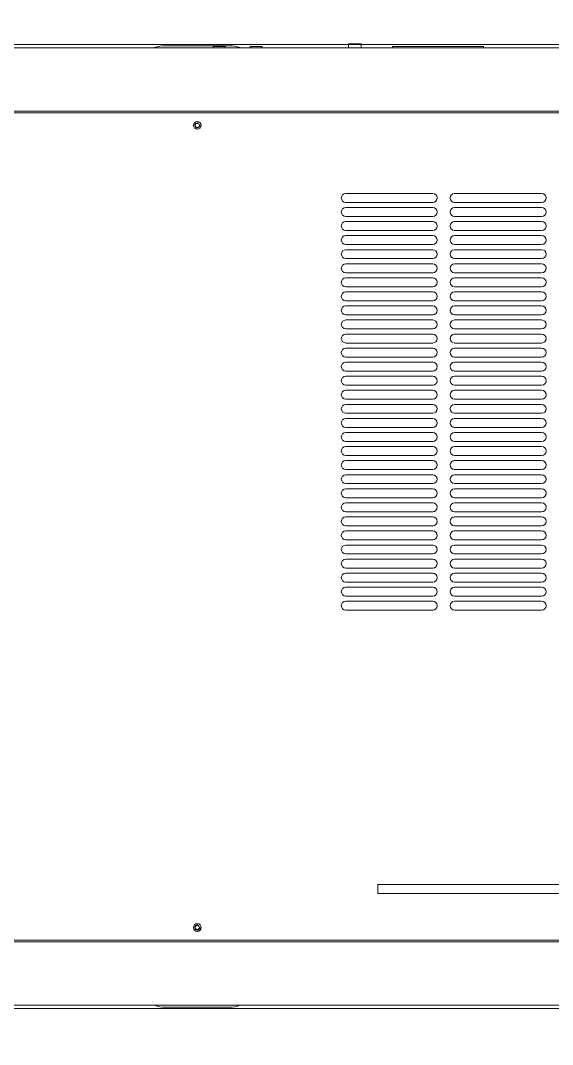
# Model space of a CAD drawing. Units: millimetres at full size. Extents: x -12803 to 120774, y -9413 to 101127.
# Drawn here: x 107991 to 108407, y 9456 to 10257 of the extents above; entities that cross this region are included whole.
import ezdxf

# ---------------------------------------------------------------- set-up
doc = ezdxf.new("R2010")
doc.units = ezdxf.units.MM
doc.header["$LTSCALE"] = 30
doc.linetypes.add('LONG_DOUBLE_CHAIN', pattern=[21.8, 18, -1, 0.6, -0.6, 0.6, -1])
doc.layers.add('0-0_NoName', color=7, linetype='Continuous')
doc.layers.add('0-E_AIHO48-厨房機器既設品', color=7, linetype='Continuous', lineweight=15)

# ---------------------------------------------------------------- blocks, each defined once
blk = doc.blocks.new('グループ部品-732')
at = {"layer": '0-E_AIHO48-厨房機器既設品'}
for p, q in [((108247.18, 10238.41), (107506.68, 10238.41)), ((108154.18, 10237.41), (108104.18, 10237.41)), ((108150.88, 10236.91), (108141.48, 10236.91)), ((108141.48, 10235.91), (108141.48, 10236.91)), ((108150.88, 10235.91), (108150.88, 10236.91)), ((108179.88, 10236.91), (108170.48, 10236.91)), ((108170.48, 10235.91), (108170.48, 10236.91)), ((108179.88, 10235.91), (108179.88, 10236.91)), ((108257.18, 10238.91), (108247.18, 10238.91)), ((108247.18, 10235.91), (108247.18, 10238.91)), ((108257.18, 10235.91), (108257.18, 10238.91)), ((108751.68, 10238.41), (108257.18, 10238.41)), ((108352.68, 10236.91), (108281.68, 10236.91)), ((108281.68, 10236.91), (108281.68, 10235.91)), ((108352.68, 10236.91), (108352.68, 10235.91)), ((108751.18, 10235.91), (107507.18, 10235.91)), ((108734.18, 10184.91), (107524.18, 10184.91)), ((108718.68, 10186.31), (107539.68, 10186.31)), ((108313.18, 10121.91), (108245.18, 10121.91)), ((108398.18, 10121.91), (108330.18, 10121.91)), ((108245.18, 10114.91), (108313.18, 10114.91)), ((108313.18, 10110.91), (108245.18, 10110.91)), ((108330.18, 10114.91), (108398.18, 10114.91)), ((108398.18, 10110.91), (108330.18, 10110.91)), ((108245.18, 10103.91), (108313.18, 10103.91)), ((108330.18, 10103.91), (108398.18, 10103.91)), ((108313.18, 10099.91), (108245.18, 10099.91)), ((108245.18, 10092.91), (108313.18, 10092.91)), ((108398.18, 10099.91), (108330.18, 10099.91)), ((108330.18, 10092.91), (108398.18, 10092.91)), ((108313.18, 10088.91), (108245.18, 10088.91)), ((108398.18, 10088.91), (108330.18, 10088.91)), ((108245.18, 10081.91), (108313.18, 10081.91)), ((108313.18, 10077.91), (108245.18, 10077.91)), ((108330.18, 10081.91), (108398.18, 10081.91)), ((108398.18, 10077.91), (108330.18, 10077.91)), ((108245.18, 10070.91), (108313.18, 10070.91)), ((108330.18, 10070.91), (108398.18, 10070.91)), ((108313.18, 10066.91), (108245.18, 10066.91)), ((108398.18, 10066.91), (108330.18, 10066.91)), ((108245.18, 10059.91), (108313.18, 10059.91)), ((108313.18, 10055.91), (108245.18, 10055.91)), ((108330.18, 10059.91), (108398.18, 10059.91)), ((108398.18, 10055.91), (108330.18, 10055.91)), ((108245.18, 10048.91), (108313.18, 10048.91)), ((108313.18, 10044.91), (108245.18, 10044.91)), ((108330.18, 10048.91), (108398.18, 10048.91)), ((108398.18, 10044.91), (108330.18, 10044.91)), ((108245.18, 10037.91), (108313.18, 10037.91)), ((108330.18, 10037.91), (108398.18, 10037.91)), ((108313.18, 10033.91), (108245.18, 10033.91)), ((108398.18, 10033.91), (108330.18, 10033.91)), ((108245.18, 10026.91), (108313.18, 10026.91)), ((108313.18, 10022.91), (108245.18, 10022.91)), ((108330.18, 10026.91), (108398.18, 10026.91)), ((108398.18, 10022.91), (108330.18, 10022.91)), ((108245.18, 10015.91), (108313.18, 10015.91)), ((108330.18, 10015.91), (108398.18, 10015.91)), ((108313.18, 10011.91), (108245.18, 10011.91)), ((108245.18, 10004.91), (108313.18, 10004.91)), ((108398.18, 10011.91), (108330.18, 10011.91)), ((108330.18, 10004.91), (108398.18, 10004.91)), ((108313.18, 10000.91), (108245.18, 10000.91)), ((108398.18, 10000.91), (108330.18, 10000.91)), ((108245.18, 9993.91), (108313.18, 9993.91)), ((108313.18, 9989.91), (108245.18, 9989.91)), ((108330.18, 9993.91), (108398.18, 9993.91)), ((108398.18, 9989.91), (108330.18, 9989.91)), ((108245.18, 9982.91), (108313.18, 9982.91)), ((108330.18, 9982.91), (108398.18, 9982.91)), ((108313.18, 9978.91), (108245.18, 9978.91)), ((108398.18, 9978.91), (108330.18, 9978.91)), ((108245.18, 9971.91), (108313.18, 9971.91)), ((108313.18, 9967.91), (108245.18, 9967.91)), ((108330.18, 9971.91), (108398.18, 9971.91)), ((108398.18, 9967.91), (108330.18, 9967.91)), ((108245.18, 9960.91), (108313.18, 9960.91)), ((108313.18, 9956.91), (108245.18, 9956.91)), ((108330.18, 9960.91), (108398.18, 9960.91)), ((108398.18, 9956.91), (108330.18, 9956.91)), ((108245.18, 9949.91), (108313.18, 9949.91)), ((108330.18, 9949.91), (108398.18, 9949.91)), ((108313.18, 9945.91), (108245.18, 9945.91)), ((108398.18, 9945.91), (108330.18, 9945.91)), ((108245.18, 9938.91), (108313.18, 9938.91)), ((108313.18, 9934.91), (108245.18, 9934.91)), ((108330.18, 9938.91), (108398.18, 9938.91)), ((108398.18, 9934.91), (108330.18, 9934.91)), ((108245.18, 9927.91), (108313.18, 9927.91)), ((108330.18, 9927.91), (108398.18, 9927.91)), ((108313.18, 9923.91), (108245.18, 9923.91)), ((108245.18, 9916.91), (108313.18, 9916.91)), ((108398.18, 9923.91), (108330.18, 9923.91)), ((108330.18, 9916.91), (108398.18, 9916.91)), ((108313.18, 9912.91), (108245.18, 9912.91)), ((108398.18, 9912.91), (108330.18, 9912.91)), ((108245.18, 9905.91), (108313.18, 9905.91)), ((108313.18, 9901.91), (108245.18, 9901.91)), ((108330.18, 9905.91), (108398.18, 9905.91)), ((108398.18, 9901.91), (108330.18, 9901.91)), ((108245.18, 9894.91), (108313.18, 9894.91)), ((108330.18, 9894.91), (108398.18, 9894.91)), ((108313.18, 9890.91), (108245.18, 9890.91)), ((108398.18, 9890.91), (108330.18, 9890.91)), ((108245.18, 9883.91), (108313.18, 9883.91)), ((108313.18, 9879.91), (108245.18, 9879.91)), ((108330.18, 9883.91), (108398.18, 9883.91)), ((108398.18, 9879.91), (108330.18, 9879.91)), ((108245.18, 9872.91), (108313.18, 9872.91)), ((108313.18, 9868.91), (108245.18, 9868.91)), ((108330.18, 9872.91), (108398.18, 9872.91)), ((108398.18, 9868.91), (108330.18, 9868.91)), ((108245.18, 9861.91), (108313.18, 9861.91)), ((108330.18, 9861.91), (108398.18, 9861.91)), ((108313.18, 9857.91), (108245.18, 9857.91)), ((108398.18, 9857.91), (108330.18, 9857.91)), ((108245.18, 9850.91), (108313.18, 9850.91)), ((108313.18, 9846.91), (108245.18, 9846.91)), ((108330.18, 9850.91), (108398.18, 9850.91)), ((108398.18, 9846.91), (108330.18, 9846.91)), ((108245.18, 9839.91), (108313.18, 9839.91)), ((108330.18, 9839.91), (108398.18, 9839.91)), ((108313.18, 9835.91), (108245.18, 9835.91)), ((108245.18, 9828.91), (108313.18, 9828.91)), ((108398.18, 9835.91), (108330.18, 9835.91)), ((108330.18, 9828.91), (108398.18, 9828.91)), ((108313.18, 9824.91), (108245.18, 9824.91)), ((108398.18, 9824.91), (108330.18, 9824.91)), ((108245.18, 9817.91), (108313.18, 9817.91)), ((108313.18, 9813.91), (108245.18, 9813.91)), ((108330.18, 9817.91), (108398.18, 9817.91)), ((108398.18, 9813.91), (108330.18, 9813.91)), ((108245.18, 9806.91), (108313.18, 9806.91)), ((108330.18, 9806.91), (108398.18, 9806.91)), ((108313.18, 9802.91), (108245.18, 9802.91)), ((108398.18, 9802.91), (108330.18, 9802.91)), ((108245.18, 9795.91), (108313.18, 9795.91)), ((108330.18, 9795.91), (108398.18, 9795.91)), ((108270.18, 9581.41), (108270.18, 9574.41)), ((108578.18, 9581.41), (108270.18, 9581.41)), ((108270.18, 9574.41), (108578.18, 9574.41)), ((108734.18, 9537.91), (107524.18, 9537.91)), ((107539.68, 9536.51), (108718.68, 9536.51)), ((107506.68, 9484.41), (108751.68, 9484.41)), ((107507.18, 9486.91), (108751.18, 9486.91)), ((108104.18, 9485.41), (108154.18, 9485.41))]:
    blk.add_line(p, q, dxfattribs=at)
blk.add_lwpolyline([(107438.68, 10238.42), (108826.68, 10238.4), (108826.68, 9484.4), (107438.68, 9484.42)], close=True, dxfattribs=at)
for centre, radius in [((108129.18, 10175.11), 3), ((108129.18, 10175.11), 1.6), ((108129.18, 9547.71), 3), ((108129.18, 9547.71), 1.6)]:
    blk.add_circle(centre, radius, dxfattribs=at)
at = {"layer": '0-E_AIHO48-厨房機器既設品', "linetype": 'LONG_DOUBLE_CHAIN'}
for centre, start, end in [((108120.68, 10227.91), 0, 180), ((108137.68, 9494.91), 180, 0)]:
    blk.add_arc(centre, 301, start, end, dxfattribs=at)
at = {"layer": '0-E_AIHO48-厨房機器既設品'}
for centre, radius, start, end in [((108104.18, 10212.41), 25, 90, 109.56084), ((108154.18, 10212.41), 25, 70.43916, 90), ((108129.18, 10175.11), 2, 75, 15), ((108245.18, 10118.41), 3.5, 90, 270), ((108313.18, 10118.41), 3.5, 270, 90), ((108330.18, 10118.41), 3.5, 90, 270), ((108398.18, 10118.41), 3.5, 270, 90), ((108245.18, 10107.41), 3.5, 90, 270), ((108313.18, 10107.41), 3.5, 270, 90), ((108330.18, 10107.41), 3.5, 90, 270), ((108398.18, 10107.41), 3.5, 270, 90), ((108245.18, 10096.41), 3.5, 90, 270), ((108313.18, 10096.41), 3.5, 270, 90), ((108330.18, 10096.41), 3.5, 90, 270), ((108398.18, 10096.41), 3.5, 270, 90), ((108245.18, 10085.41), 3.5, 90, 270), ((108313.18, 10085.41), 3.5, 270, 90), ((108330.18, 10085.41), 3.5, 90, 270), ((108398.18, 10085.41), 3.5, 270, 90), ((108245.18, 10074.41), 3.5, 90, 270), ((108313.18, 10074.41), 3.5, 270, 90), ((108330.18, 10074.41), 3.5, 90, 270), ((108398.18, 10074.41), 3.5, 270, 90), ((108245.18, 10063.41), 3.5, 90, 270), ((108313.18, 10063.41), 3.5, 270, 90), ((108330.18, 10063.41), 3.5, 90, 270), ((108398.18, 10063.41), 3.5, 270, 90), ((108245.18, 10052.41), 3.5, 90, 270), ((108313.18, 10052.41), 3.5, 270, 90), ((108330.18, 10052.41), 3.5, 90, 270), ((108398.18, 10052.41), 3.5, 270, 90), ((108245.18, 10041.41), 3.5, 90, 270), ((108313.18, 10041.41), 3.5, 270, 90), ((108330.18, 10041.41), 3.5, 90, 270), ((108398.18, 10041.41), 3.5, 270, 90), ((108245.18, 10030.41), 3.5, 90, 270), ((108313.18, 10030.41), 3.5, 270, 90), ((108330.18, 10030.41), 3.5, 90, 270), ((108398.18, 10030.41), 3.5, 270, 90), ((108245.18, 10019.41), 3.5, 90, 270), ((108313.18, 10019.41), 3.5, 270, 90), ((108330.18, 10019.41), 3.5, 90, 270), ((108398.18, 10019.41), 3.5, 270, 90), ((108245.18, 10008.41), 3.5, 90, 270), ((108313.18, 10008.41), 3.5, 270, 90), ((108330.18, 10008.41), 3.5, 90, 270), ((108398.18, 10008.41), 3.5, 270, 90), ((108245.18, 9997.41), 3.5, 90, 270), ((108313.18, 9997.41), 3.5, 270, 90), ((108330.18, 9997.41), 3.5, 90, 270), ((108398.18, 9997.41), 3.5, 270, 90), ((108245.18, 9986.41), 3.5, 90, 270), ((108313.18, 9986.41), 3.5, 270, 90), ((108330.18, 9986.41), 3.5, 90, 270), ((108398.18, 9986.41), 3.5, 270, 90), ((108245.18, 9975.41), 3.5, 90, 270), ((108313.18, 9975.41), 3.5, 270, 90), ((108330.18, 9975.41), 3.5, 90, 270), ((108398.18, 9975.41), 3.5, 270, 90), ((108245.18, 9964.41), 3.5, 90, 270), ((108313.18, 9964.41), 3.5, 270, 90), ((108330.18, 9964.41), 3.5, 90, 270), ((108398.18, 9964.41), 3.5, 270, 90), ((108245.18, 9953.41), 3.5, 90, 270), ((108313.18, 9953.41), 3.5, 270, 90), ((108330.18, 9953.41), 3.5, 90, 270), ((108398.18, 9953.41), 3.5, 270, 90), ((108245.18, 9942.41), 3.5, 90, 270), ((108313.18, 9942.41), 3.5, 270, 90), ((108330.18, 9942.41), 3.5, 90, 270), ((108398.18, 9942.41), 3.5, 270, 90), ((108245.18, 9931.41), 3.5, 90, 270), ((108313.18, 9931.41), 3.5, 270, 90), ((108330.18, 9931.41), 3.5, 90, 270), ((108398.18, 9931.41), 3.5, 270, 90), ((108245.18, 9920.41), 3.5, 90, 270), ((108313.18, 9920.41), 3.5, 270, 90), ((108330.18, 9920.41), 3.5, 90, 270), ((108398.18, 9920.41), 3.5, 270, 90), ((108245.18, 9909.41), 3.5, 90, 270), ((108313.18, 9909.41), 3.5, 270, 90), ((108330.18, 9909.41), 3.5, 90, 270), ((108398.18, 9909.41), 3.5, 270, 90), ((108245.18, 9898.41), 3.5, 90, 270), ((108313.18, 9898.41), 3.5, 270, 90), ((108330.18, 9898.41), 3.5, 90, 270), ((108398.18, 9898.41), 3.5, 270, 90), ((108245.18, 9887.41), 3.5, 90, 270), ((108313.18, 9887.41), 3.5, 270, 90), ((108330.18, 9887.41), 3.5, 90, 270), ((108398.18, 9887.41), 3.5, 270, 90), ((108245.18, 9876.41), 3.5, 90, 270), ((108313.18, 9876.41), 3.5, 270, 90), ((108330.18, 9876.41), 3.5, 90, 270), ((108398.18, 9876.41), 3.5, 270, 90), ((108245.18, 9865.41), 3.5, 90, 270), ((108313.18, 9865.41), 3.5, 270, 90), ((108330.18, 9865.41), 3.5, 90, 270), ((108398.18, 9865.41), 3.5, 270, 90), ((108245.18, 9854.41), 3.5, 90, 270), ((108313.18, 9854.41), 3.5, 270, 90), ((108330.18, 9854.41), 3.5, 90, 270), ((108398.18, 9854.41), 3.5, 270, 90), ((108245.18, 9843.41), 3.5, 90, 270), ((108313.18, 9843.41), 3.5, 270, 90), ((108330.18, 9843.41), 3.5, 90, 270), ((108398.18, 9843.41), 3.5, 270, 90), ((108245.18, 9832.41), 3.5, 90, 270), ((108313.18, 9832.41), 3.5, 270, 90), ((108330.18, 9832.41), 3.5, 90, 270), ((108398.18, 9832.41), 3.5, 270, 90), ((108245.18, 9821.41), 3.5, 90, 270), ((108313.18, 9821.41), 3.5, 270, 90), ((108330.18, 9821.41), 3.5, 90, 270), ((108398.18, 9821.41), 3.5, 270, 90), ((108245.18, 9810.41), 3.5, 90, 270), ((108313.18, 9810.41), 3.5, 270, 90), ((108330.18, 9810.41), 3.5, 90, 270), ((108398.18, 9810.41), 3.5, 270, 90), ((108245.18, 9799.41), 3.5, 90, 270), ((108313.18, 9799.41), 3.5, 270, 90), ((108330.18, 9799.41), 3.5, 90, 270), ((108398.18, 9799.41), 3.5, 270, 90), ((108129.18, 9547.71), 2, 75, 15), ((108104.18, 9510.41), 25, 250.43916, 270), ((108154.18, 9510.41), 25, 270, 289.56084)]:
    blk.add_arc(centre, radius, start, end, dxfattribs=at)
blk = doc.blocks.new('グループ部品-763')
at = {"layer": '0-E_AIHO48-厨房機器既設品'}
for p, q in [((108247.18, 10238.41), (107506.68, 10238.41)), ((108154.18, 10237.41), (108104.18, 10237.41)), ((108150.88, 10236.91), (108141.48, 10236.91)), ((108141.48, 10235.91), (108141.48, 10236.91)), ((108150.88, 10235.91), (108150.88, 10236.91)), ((108179.88, 10236.91), (108170.48, 10236.91)), ((108170.48, 10235.91), (108170.48, 10236.91)), ((108179.88, 10235.91), (108179.88, 10236.91)), ((108257.18, 10238.91), (108247.18, 10238.91)), ((108247.18, 10235.91), (108247.18, 10238.91)), ((108257.18, 10235.91), (108257.18, 10238.91)), ((108751.68, 10238.41), (108257.18, 10238.41)), ((108352.68, 10236.91), (108281.68, 10236.91)), ((108281.68, 10236.91), (108281.68, 10235.91)), ((108352.68, 10236.91), (108352.68, 10235.91)), ((108751.18, 10235.91), (107507.18, 10235.91)), ((108734.18, 10184.91), (107524.18, 10184.91)), ((108718.68, 10186.31), (107539.68, 10186.31)), ((108313.18, 10121.91), (108245.18, 10121.91)), ((108398.18, 10121.91), (108330.18, 10121.91)), ((108245.18, 10114.91), (108313.18, 10114.91)), ((108313.18, 10110.91), (108245.18, 10110.91)), ((108330.18, 10114.91), (108398.18, 10114.91)), ((108398.18, 10110.91), (108330.18, 10110.91)), ((108245.18, 10103.91), (108313.18, 10103.91)), ((108330.18, 10103.91), (108398.18, 10103.91)), ((108313.18, 10099.91), (108245.18, 10099.91)), ((108245.18, 10092.91), (108313.18, 10092.91)), ((108398.18, 10099.91), (108330.18, 10099.91)), ((108330.18, 10092.91), (108398.18, 10092.91)), ((108313.18, 10088.91), (108245.18, 10088.91)), ((108398.18, 10088.91), (108330.18, 10088.91)), ((108245.18, 10081.91), (108313.18, 10081.91)), ((108313.18, 10077.91), (108245.18, 10077.91)), ((108330.18, 10081.91), (108398.18, 10081.91)), ((108398.18, 10077.91), (108330.18, 10077.91)), ((108245.18, 10070.91), (108313.18, 10070.91)), ((108330.18, 10070.91), (108398.18, 10070.91)), ((108313.18, 10066.91), (108245.18, 10066.91)), ((108398.18, 10066.91), (108330.18, 10066.91)), ((108245.18, 10059.91), (108313.18, 10059.91)), ((108313.18, 10055.91), (108245.18, 10055.91)), ((108330.18, 10059.91), (108398.18, 10059.91)), ((108398.18, 10055.91), (108330.18, 10055.91)), ((108245.18, 10048.91), (108313.18, 10048.91)), ((108313.18, 10044.91), (108245.18, 10044.91)), ((108330.18, 10048.91), (108398.18, 10048.91)), ((108398.18, 10044.91), (108330.18, 10044.91)), ((108245.18, 10037.91), (108313.18, 10037.91)), ((108330.18, 10037.91), (108398.18, 10037.91)), ((108313.18, 10033.91), (108245.18, 10033.91)), ((108398.18, 10033.91), (108330.18, 10033.91)), ((108245.18, 10026.91), (108313.18, 10026.91)), ((108313.18, 10022.91), (108245.18, 10022.91)), ((108330.18, 10026.91), (108398.18, 10026.91)), ((108398.18, 10022.91), (108330.18, 10022.91)), ((108245.18, 10015.91), (108313.18, 10015.91)), ((108330.18, 10015.91), (108398.18, 10015.91)), ((108313.18, 10011.91), (108245.18, 10011.91)), ((108245.18, 10004.91), (108313.18, 10004.91)), ((108398.18, 10011.91), (108330.18, 10011.91)), ((108330.18, 10004.91), (108398.18, 10004.91)), ((108313.18, 10000.91), (108245.18, 10000.91)), ((108398.18, 10000.91), (108330.18, 10000.91)), ((108245.18, 9993.91), (108313.18, 9993.91)), ((108313.18, 9989.91), (108245.18, 9989.91)), ((108330.18, 9993.91), (108398.18, 9993.91)), ((108398.18, 9989.91), (108330.18, 9989.91)), ((108245.18, 9982.91), (108313.18, 9982.91)), ((108330.18, 9982.91), (108398.18, 9982.91)), ((108313.18, 9978.91), (108245.18, 9978.91)), ((108398.18, 9978.91), (108330.18, 9978.91)), ((108245.18, 9971.91), (108313.18, 9971.91)), ((108313.18, 9967.91), (108245.18, 9967.91)), ((108330.18, 9971.91), (108398.18, 9971.91)), ((108398.18, 9967.91), (108330.18, 9967.91)), ((108245.18, 9960.91), (108313.18, 9960.91)), ((108313.18, 9956.91), (108245.18, 9956.91)), ((108330.18, 9960.91), (108398.18, 9960.91)), ((108398.18, 9956.91), (108330.18, 9956.91)), ((108245.18, 9949.91), (108313.18, 9949.91)), ((108330.18, 9949.91), (108398.18, 9949.91)), ((108313.18, 9945.91), (108245.18, 9945.91)), ((108398.18, 9945.91), (108330.18, 9945.91)), ((108245.18, 9938.91), (108313.18, 9938.91)), ((108313.18, 9934.91), (108245.18, 9934.91)), ((108330.18, 9938.91), (108398.18, 9938.91)), ((108398.18, 9934.91), (108330.18, 9934.91)), ((108245.18, 9927.91), (108313.18, 9927.91)), ((108330.18, 9927.91), (108398.18, 9927.91)), ((108313.18, 9923.91), (108245.18, 9923.91)), ((108245.18, 9916.91), (108313.18, 9916.91)), ((108398.18, 9923.91), (108330.18, 9923.91)), ((108330.18, 9916.91), (108398.18, 9916.91)), ((108313.18, 9912.91), (108245.18, 9912.91)), ((108398.18, 9912.91), (108330.18, 9912.91)), ((108245.18, 9905.91), (108313.18, 9905.91)), ((108313.18, 9901.91), (108245.18, 9901.91)), ((108330.18, 9905.91), (108398.18, 9905.91)), ((108398.18, 9901.91), (108330.18, 9901.91)), ((108245.18, 9894.91), (108313.18, 9894.91)), ((108330.18, 9894.91), (108398.18, 9894.91)), ((108313.18, 9890.91), (108245.18, 9890.91)), ((108398.18, 9890.91), (108330.18, 9890.91)), ((108245.18, 9883.91), (108313.18, 9883.91)), ((108313.18, 9879.91), (108245.18, 9879.91)), ((108330.18, 9883.91), (108398.18, 9883.91)), ((108398.18, 9879.91), (108330.18, 9879.91)), ((108245.18, 9872.91), (108313.18, 9872.91)), ((108313.18, 9868.91), (108245.18, 9868.91)), ((108330.18, 9872.91), (108398.18, 9872.91)), ((108398.18, 9868.91), (108330.18, 9868.91)), ((108245.18, 9861.91), (108313.18, 9861.91)), ((108330.18, 9861.91), (108398.18, 9861.91)), ((108313.18, 9857.91), (108245.18, 9857.91)), ((108398.18, 9857.91), (108330.18, 9857.91)), ((108245.18, 9850.91), (108313.18, 9850.91)), ((108313.18, 9846.91), (108245.18, 9846.91)), ((108330.18, 9850.91), (108398.18, 9850.91)), ((108398.18, 9846.91), (108330.18, 9846.91)), ((108245.18, 9839.91), (108313.18, 9839.91)), ((108330.18, 9839.91), (108398.18, 9839.91)), ((108313.18, 9835.91), (108245.18, 9835.91)), ((108245.18, 9828.91), (108313.18, 9828.91)), ((108398.18, 9835.91), (108330.18, 9835.91)), ((108330.18, 9828.91), (108398.18, 9828.91)), ((108313.18, 9824.91), (108245.18, 9824.91)), ((108398.18, 9824.91), (108330.18, 9824.91)), ((108245.18, 9817.91), (108313.18, 9817.91)), ((108313.18, 9813.91), (108245.18, 9813.91)), ((108330.18, 9817.91), (108398.18, 9817.91)), ((108398.18, 9813.91), (108330.18, 9813.91)), ((108245.18, 9806.91), (108313.18, 9806.91)), ((108330.18, 9806.91), (108398.18, 9806.91)), ((108313.18, 9802.91), (108245.18, 9802.91)), ((108398.18, 9802.91), (108330.18, 9802.91)), ((108245.18, 9795.91), (108313.18, 9795.91)), ((108330.18, 9795.91), (108398.18, 9795.91)), ((108270.18, 9581.41), (108270.18, 9574.41)), ((108578.18, 9581.41), (108270.18, 9581.41)), ((108270.18, 9574.41), (108578.18, 9574.41)), ((108734.18, 9537.91), (107524.18, 9537.91)), ((107539.68, 9536.51), (108718.68, 9536.51)), ((107506.68, 9484.41), (108751.68, 9484.41)), ((107507.18, 9486.91), (108751.18, 9486.91)), ((108104.18, 9485.41), (108154.18, 9485.41))]:
    blk.add_line(p, q, dxfattribs=at)
blk.add_lwpolyline([(107438.68, 10238.42), (108826.68, 10238.4), (108826.68, 9484.4), (107438.68, 9484.42)], close=True, dxfattribs=at)
for centre, radius in [((108129.18, 10175.11), 3), ((108129.18, 10175.11), 1.6), ((108129.18, 9547.71), 3), ((108129.18, 9547.71), 1.6)]:
    blk.add_circle(centre, radius, dxfattribs=at)
at = {"layer": '0-E_AIHO48-厨房機器既設品', "linetype": 'LONG_DOUBLE_CHAIN'}
for centre, start, end in [((108120.68, 10227.91), 0, 180), ((108137.68, 9494.91), 180, 0)]:
    blk.add_arc(centre, 301, start, end, dxfattribs=at)
at = {"layer": '0-E_AIHO48-厨房機器既設品'}
for centre, radius, start, end in [((108104.18, 10212.41), 25, 90, 109.56084), ((108154.18, 10212.41), 25, 70.43916, 90), ((108129.18, 10175.11), 2, 75, 15), ((108245.18, 10118.41), 3.5, 90, 270), ((108313.18, 10118.41), 3.5, 270, 90), ((108330.18, 10118.41), 3.5, 90, 270), ((108398.18, 10118.41), 3.5, 270, 90), ((108245.18, 10107.41), 3.5, 90, 270), ((108313.18, 10107.41), 3.5, 270, 90), ((108330.18, 10107.41), 3.5, 90, 270), ((108398.18, 10107.41), 3.5, 270, 90), ((108245.18, 10096.41), 3.5, 90, 270), ((108313.18, 10096.41), 3.5, 270, 90), ((108330.18, 10096.41), 3.5, 90, 270), ((108398.18, 10096.41), 3.5, 270, 90), ((108245.18, 10085.41), 3.5, 90, 270), ((108313.18, 10085.41), 3.5, 270, 90), ((108330.18, 10085.41), 3.5, 90, 270), ((108398.18, 10085.41), 3.5, 270, 90), ((108245.18, 10074.41), 3.5, 90, 270), ((108313.18, 10074.41), 3.5, 270, 90), ((108330.18, 10074.41), 3.5, 90, 270), ((108398.18, 10074.41), 3.5, 270, 90), ((108245.18, 10063.41), 3.5, 90, 270), ((108313.18, 10063.41), 3.5, 270, 90), ((108330.18, 10063.41), 3.5, 90, 270), ((108398.18, 10063.41), 3.5, 270, 90), ((108245.18, 10052.41), 3.5, 90, 270), ((108313.18, 10052.41), 3.5, 270, 90), ((108330.18, 10052.41), 3.5, 90, 270), ((108398.18, 10052.41), 3.5, 270, 90), ((108245.18, 10041.41), 3.5, 90, 270), ((108313.18, 10041.41), 3.5, 270, 90), ((108330.18, 10041.41), 3.5, 90, 270), ((108398.18, 10041.41), 3.5, 270, 90), ((108245.18, 10030.41), 3.5, 90, 270), ((108313.18, 10030.41), 3.5, 270, 90), ((108330.18, 10030.41), 3.5, 90, 270), ((108398.18, 10030.41), 3.5, 270, 90), ((108245.18, 10019.41), 3.5, 90, 270), ((108313.18, 10019.41), 3.5, 270, 90), ((108330.18, 10019.41), 3.5, 90, 270), ((108398.18, 10019.41), 3.5, 270, 90), ((108245.18, 10008.41), 3.5, 90, 270), ((108313.18, 10008.41), 3.5, 270, 90), ((108330.18, 10008.41), 3.5, 90, 270), ((108398.18, 10008.41), 3.5, 270, 90), ((108245.18, 9997.41), 3.5, 90, 270), ((108313.18, 9997.41), 3.5, 270, 90), ((108330.18, 9997.41), 3.5, 90, 270), ((108398.18, 9997.41), 3.5, 270, 90), ((108245.18, 9986.41), 3.5, 90, 270), ((108313.18, 9986.41), 3.5, 270, 90), ((108330.18, 9986.41), 3.5, 90, 270), ((108398.18, 9986.41), 3.5, 270, 90), ((108245.18, 9975.41), 3.5, 90, 270), ((108313.18, 9975.41), 3.5, 270, 90), ((108330.18, 9975.41), 3.5, 90, 270), ((108398.18, 9975.41), 3.5, 270, 90), ((108245.18, 9964.41), 3.5, 90, 270), ((108313.18, 9964.41), 3.5, 270, 90), ((108330.18, 9964.41), 3.5, 90, 270), ((108398.18, 9964.41), 3.5, 270, 90), ((108245.18, 9953.41), 3.5, 90, 270), ((108313.18, 9953.41), 3.5, 270, 90), ((108330.18, 9953.41), 3.5, 90, 270), ((108398.18, 9953.41), 3.5, 270, 90), ((108245.18, 9942.41), 3.5, 90, 270), ((108313.18, 9942.41), 3.5, 270, 90), ((108330.18, 9942.41), 3.5, 90, 270), ((108398.18, 9942.41), 3.5, 270, 90), ((108245.18, 9931.41), 3.5, 90, 270), ((108313.18, 9931.41), 3.5, 270, 90), ((108330.18, 9931.41), 3.5, 90, 270), ((108398.18, 9931.41), 3.5, 270, 90), ((108245.18, 9920.41), 3.5, 90, 270), ((108313.18, 9920.41), 3.5, 270, 90), ((108330.18, 9920.41), 3.5, 90, 270), ((108398.18, 9920.41), 3.5, 270, 90), ((108245.18, 9909.41), 3.5, 90, 270), ((108313.18, 9909.41), 3.5, 270, 90), ((108330.18, 9909.41), 3.5, 90, 270), ((108398.18, 9909.41), 3.5, 270, 90), ((108245.18, 9898.41), 3.5, 90, 270), ((108313.18, 9898.41), 3.5, 270, 90), ((108330.18, 9898.41), 3.5, 90, 270), ((108398.18, 9898.41), 3.5, 270, 90), ((108245.18, 9887.41), 3.5, 90, 270), ((108313.18, 9887.41), 3.5, 270, 90), ((108330.18, 9887.41), 3.5, 90, 270), ((108398.18, 9887.41), 3.5, 270, 90), ((108245.18, 9876.41), 3.5, 90, 270), ((108313.18, 9876.41), 3.5, 270, 90), ((108330.18, 9876.41), 3.5, 90, 270), ((108398.18, 9876.41), 3.5, 270, 90), ((108245.18, 9865.41), 3.5, 90, 270), ((108313.18, 9865.41), 3.5, 270, 90), ((108330.18, 9865.41), 3.5, 90, 270), ((108398.18, 9865.41), 3.5, 270, 90), ((108245.18, 9854.41), 3.5, 90, 270), ((108313.18, 9854.41), 3.5, 270, 90), ((108330.18, 9854.41), 3.5, 90, 270), ((108398.18, 9854.41), 3.5, 270, 90), ((108245.18, 9843.41), 3.5, 90, 270), ((108313.18, 9843.41), 3.5, 270, 90), ((108330.18, 9843.41), 3.5, 90, 270), ((108398.18, 9843.41), 3.5, 270, 90), ((108245.18, 9832.41), 3.5, 90, 270), ((108313.18, 9832.41), 3.5, 270, 90), ((108330.18, 9832.41), 3.5, 90, 270), ((108398.18, 9832.41), 3.5, 270, 90), ((108245.18, 9821.41), 3.5, 90, 270), ((108313.18, 9821.41), 3.5, 270, 90), ((108330.18, 9821.41), 3.5, 90, 270), ((108398.18, 9821.41), 3.5, 270, 90), ((108245.18, 9810.41), 3.5, 90, 270), ((108313.18, 9810.41), 3.5, 270, 90), ((108330.18, 9810.41), 3.5, 90, 270), ((108398.18, 9810.41), 3.5, 270, 90), ((108245.18, 9799.41), 3.5, 90, 270), ((108313.18, 9799.41), 3.5, 270, 90), ((108330.18, 9799.41), 3.5, 90, 270), ((108398.18, 9799.41), 3.5, 270, 90), ((108129.18, 9547.71), 2, 75, 15), ((108104.18, 9510.41), 25, 250.43916, 270), ((108154.18, 9510.41), 25, 270, 289.56084)]:
    blk.add_arc(centre, radius, start, end, dxfattribs=at)

msp = doc.modelspace()

# ---------------------------------------------------------------- block references
at = {"layer": '0-0_NoName'}
for name in ['グループ部品-732', 'グループ部品-763']:
    msp.add_blockref(name, (0, 0), dxfattribs=at)

doc.saveas('drawing.dxf')
